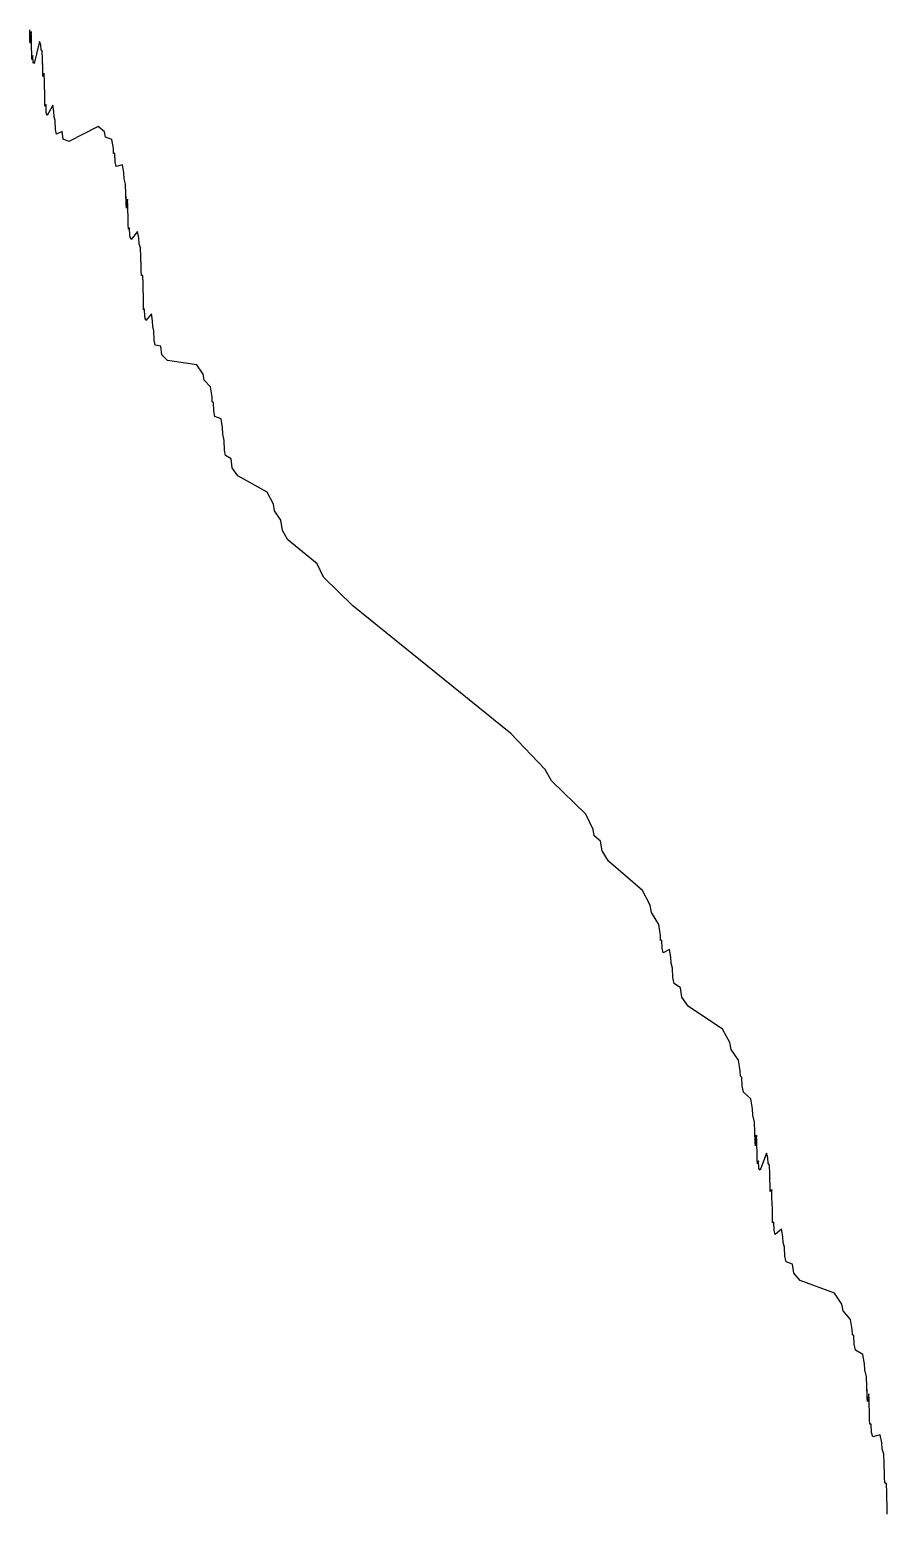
# Model space of a CAD drawing. Header units: metres. Extents: x 0.4 to 0.7, y 0.327 to 0.846.
import ezdxf

# ---------------------------------------------------------------- set-up
doc = ezdxf.new("R2010")
doc.units = ezdxf.units.M

msp = doc.modelspace()

# ---------------------------------------------------------------- linework, layer by layer
at = {"layer": '2', "color": 0}
for p, q in [((0.400012, 0.844796), (0.4, 0.84641)), ((0.400079, 0.845491), (0.400012, 0.844796)), ((0.400093, 0.842729), (0.400079, 0.845491)), ((0.400159, 0.841741), (0.400093, 0.842729)), ((0.400515, 0.845799), (0.400159, 0.841741)), ((0.400592, 0.843765), (0.400515, 0.845799)), ((0.400606, 0.841811), (0.400592, 0.843765)), ((0.400683, 0.840676), (0.400606, 0.841811)), ((0.403467, 0.842323), (0.401555, 0.834521)), ((0.403881, 0.8411), (0.403467, 0.842323)), ((0.4007, 0.837517), (0.400683, 0.840676)), ((0.400766, 0.836032), (0.4007, 0.837517)), ((0.401122, 0.837424), (0.400766, 0.836032)), ((0.401199, 0.834812), (0.401122, 0.837424)), ((0.403959, 0.839297), (0.403881, 0.8411)), ((0.404373, 0.838972), (0.403959, 0.839297)), ((0.404463, 0.835989), (0.404373, 0.838972)), ((0.401555, 0.834521), (0.401199, 0.834812)), ((0.404477, 0.834273), (0.404463, 0.835989)), ((0.404554, 0.834417), (0.404477, 0.834273)), ((0.404571, 0.831536), (0.404554, 0.834417)), ((0.404648, 0.829997), (0.404571, 0.831536)), ((0.405062, 0.831096), (0.404648, 0.829997)), ((0.405152, 0.828421), (0.405062, 0.831096)), ((0.405169, 0.826347), (0.405152, 0.828421)), ((0.405258, 0.824571), (0.405169, 0.826347)), ((0.405278, 0.821273), (0.405258, 0.824571)), ((0.405344, 0.819642), (0.405278, 0.821273)), ((0.4057, 0.820248), (0.405344, 0.819642)), ((0.405777, 0.817466), (0.4057, 0.820248)), ((0.406133, 0.816388), (0.405777, 0.817466)), ((0.408045, 0.819966), (0.406133, 0.816388)), ((0.408459, 0.817828), (0.408045, 0.819966)), ((0.408536, 0.815854), (0.408459, 0.817828)), ((0.408951, 0.814614), (0.408536, 0.815854)), ((0.40904, 0.811433), (0.408951, 0.814614)), ((0.409396, 0.809859), (0.40904, 0.811433)), ((0.411308, 0.810769), (0.409396, 0.809859)), ((0.411723, 0.808053), (0.411308, 0.810769)), ((0.423913, 0.812495), (0.413635, 0.80728)), ((0.42614, 0.810712), (0.423913, 0.812495)), ((0.426554, 0.808804), (0.42614, 0.810712)), ((0.413635, 0.80728), (0.411723, 0.808053)), ((0.428781, 0.80792), (0.426554, 0.808804)), ((0.429264, 0.804815), (0.428781, 0.80792)), ((0.429341, 0.803079), (0.429264, 0.804815)), ((0.429755, 0.80312), (0.429341, 0.803079)), ((0.429845, 0.800215), (0.429755, 0.80312)), ((0.430259, 0.798572), (0.429845, 0.800215)), ((0.432486, 0.799111), (0.430259, 0.798572)), ((0.432968, 0.796315), (0.432486, 0.799111)), ((0.433058, 0.794218), (0.432968, 0.796315)), ((0.433541, 0.79232), (0.433058, 0.794218)), ((0.433645, 0.788996), (0.433541, 0.79232)), ((0.433659, 0.78735), (0.433645, 0.788996)), ((0.433737, 0.787872), (0.433659, 0.78735)), ((0.433753, 0.785072), (0.433737, 0.787872)), ((0.43383, 0.78391), (0.433753, 0.785072)), ((0.434245, 0.787037), (0.43383, 0.78391)), ((0.434334, 0.784801), (0.434245, 0.787037)), ((0.434351, 0.782809), (0.434334, 0.784801)), ((0.434441, 0.781472), (0.434351, 0.782809)), ((0.43446, 0.778269), (0.434441, 0.781472)), ((0.434537, 0.776611), (0.43446, 0.778269)), ((0.434952, 0.777071), (0.434537, 0.776611)), ((0.435041, 0.774258), (0.434952, 0.777071)), ((0.435456, 0.773034), (0.435041, 0.774258)), ((0.437683, 0.775828), (0.435456, 0.773034)), ((0.438165, 0.77352), (0.437683, 0.775828)), ((0.438255, 0.771515), (0.438165, 0.77352)), ((0.438737, 0.770106), (0.438255, 0.771515)), ((0.438842, 0.766887), (0.438737, 0.770106)), ((0.438858, 0.765133), (0.438842, 0.766887)), ((0.438948, 0.765076), (0.438858, 0.765133)), ((0.438968, 0.76215), (0.438948, 0.765076)), ((0.439057, 0.76041), (0.438968, 0.76215)), ((0.43954, 0.760424), (0.439057, 0.76041)), ((0.439644, 0.757514), (0.43954, 0.760424)), ((0.439664, 0.755396), (0.439644, 0.757514)), ((0.439768, 0.753385), (0.439664, 0.755396)), ((0.439791, 0.750036), (0.439768, 0.753385)), ((0.439857, 0.748362), (0.439791, 0.750036)), ((0.440213, 0.748736), (0.439857, 0.748362)), ((0.44029, 0.745904), (0.440213, 0.748736)), ((0.440646, 0.744595), (0.44029, 0.745904)), ((0.442558, 0.746926), (0.440646, 0.744595)), ((0.442972, 0.744519), (0.442558, 0.746926)), ((0.44305, 0.742494), (0.442972, 0.744519)), ((0.443464, 0.740985), (0.44305, 0.742494)), ((0.443554, 0.737745), (0.443464, 0.740985)), ((0.443909, 0.735939), (0.443554, 0.737745)), ((0.445822, 0.735604), (0.443909, 0.735939)), ((0.446236, 0.732619), (0.445822, 0.735604)), ((0.448148, 0.7306), (0.446236, 0.732619)), ((0.458426, 0.729122), (0.448148, 0.7306)), ((0.460653, 0.725889), (0.458426, 0.729122)), ((0.461068, 0.723711), (0.460653, 0.725889)), ((0.463294, 0.721377), (0.461068, 0.723711)), ((0.463777, 0.717958), (0.463294, 0.721377)), ((0.463854, 0.716172), (0.463777, 0.717958)), ((0.464268, 0.715942), (0.463854, 0.716172)), ((0.464358, 0.712979), (0.464268, 0.715942)), ((0.464772, 0.711066), (0.464358, 0.712979)), ((0.466999, 0.710155), (0.464772, 0.711066)), ((0.467482, 0.707045), (0.466999, 0.710155)), ((0.467571, 0.70489), (0.467482, 0.707045)), ((0.468054, 0.702678), (0.467571, 0.70489)), ((0.468158, 0.699285), (0.468054, 0.702678)), ((0.468514, 0.697333), (0.468158, 0.699285)), ((0.470426, 0.696212), (0.468514, 0.697333)), ((0.470841, 0.693057), (0.470426, 0.696212)), ((0.472753, 0.690252), (0.470841, 0.693057)), ((0.483031, 0.684549), (0.472753, 0.690252)), ((0.485258, 0.6804), (0.483031, 0.684549)), ((0.485672, 0.678052), (0.485258, 0.6804)), ((0.487899, 0.674802), (0.485672, 0.678052)), ((0.488382, 0.671185), (0.487899, 0.674802)), ((0.490294, 0.667884), (0.488382, 0.671185)), ((0.500572, 0.659514), (0.490294, 0.667884)), ((0.502799, 0.654788), (0.500572, 0.659514)), ((0.513077, 0.644734), (0.502799, 0.654788)), ((0.568321, 0.600068), (0.513077, 0.644734)), ((0.58029, 0.587478), (0.568321, 0.600068)), ((0.582517, 0.583559), (0.58029, 0.587478)), ((0.594486, 0.571868), (0.582517, 0.583559)), ((0.597079, 0.566422), (0.594486, 0.571868)), ((0.597494, 0.564312), (0.597079, 0.566422)), ((0.599721, 0.562341), (0.597494, 0.564312)), ((0.600203, 0.559001), (0.599721, 0.562341)), ((0.60243, 0.555348), (0.600203, 0.559001)), ((0.614399, 0.545079), (0.60243, 0.555348)), ((0.616992, 0.539942), (0.614399, 0.545079)), ((0.617475, 0.53741), (0.616992, 0.539942)), ((0.620068, 0.53317), (0.617475, 0.53741)), ((0.620629, 0.529339), (0.620068, 0.53317)), ((0.620707, 0.527623), (0.620629, 0.529339)), ((0.621121, 0.527771), (0.620707, 0.527623)), ((0.621211, 0.52489), (0.621121, 0.527771)), ((0.621625, 0.523354), (0.621211, 0.52489)), ((0.623852, 0.52447), (0.621625, 0.523354)), ((0.624334, 0.521799), (0.623852, 0.52447)), ((0.624424, 0.519726), (0.624334, 0.521799)), ((0.624906, 0.517953), (0.624424, 0.519726)), ((0.625011, 0.514656), (0.624906, 0.517953)), ((0.625425, 0.512624), (0.625011, 0.514656)), ((0.627652, 0.511073), (0.625425, 0.512624)), ((0.628135, 0.507824), (0.627652, 0.511073)), ((0.630361, 0.50459), (0.628135, 0.507824)), ((0.64233, 0.496577), (0.630361, 0.50459)), ((0.644924, 0.491927), (0.64233, 0.496577)), ((0.645406, 0.489486), (0.644924, 0.491927)), ((0.647999, 0.485736), (0.645406, 0.489486)), ((0.648561, 0.48201), (0.647999, 0.485736)), ((0.648651, 0.480175), (0.648561, 0.48201)), ((0.649133, 0.479682), (0.648651, 0.480175)), ((0.649238, 0.476662), (0.649133, 0.479682)), ((0.64972, 0.474486), (0.649238, 0.476662)), ((0.652313, 0.472158), (0.64972, 0.474486)), ((0.652875, 0.468741), (0.652313, 0.472158)), ((0.65298, 0.466529), (0.652875, 0.468741)), ((0.653542, 0.46401), (0.65298, 0.466529)), ((0.653663, 0.460552), (0.653542, 0.46401)), ((0.653678, 0.458926), (0.653663, 0.460552)), ((0.653755, 0.459559), (0.653678, 0.458926)), ((0.653771, 0.456783), (0.653755, 0.459559)), ((0.654263, 0.459457), (0.653848, 0.455733)), ((0.654353, 0.457351), (0.654263, 0.459457)), ((0.654369, 0.455383), (0.654353, 0.457351)), ((0.653848, 0.455733), (0.653771, 0.456783)), ((0.654459, 0.454175), (0.654369, 0.455383)), ((0.654478, 0.451001), (0.654459, 0.454175)), ((0.657701, 0.453207), (0.655474, 0.447201)), ((0.658183, 0.451595), (0.657701, 0.453207)), ((0.654556, 0.449454), (0.654478, 0.451001)), ((0.65497, 0.450511), (0.654556, 0.449454)), ((0.65506, 0.447827), (0.65497, 0.450511)), ((0.655474, 0.447201), (0.65506, 0.447827)), ((0.658273, 0.449719), (0.658183, 0.451595)), ((0.658755, 0.449006), (0.658273, 0.449719)), ((0.65886, 0.445938), (0.658755, 0.449006)), ((0.658877, 0.444208), (0.65886, 0.445938)), ((0.658966, 0.444281), (0.658877, 0.444208)), ((0.658986, 0.441383), (0.658966, 0.444281)), ((0.659076, 0.439772), (0.658986, 0.441383)), ((0.659558, 0.440482), (0.659076, 0.439772)), ((0.659663, 0.437723), (0.659558, 0.440482)), ((0.659682, 0.435633), (0.659663, 0.437723)), ((0.659787, 0.433772), (0.659682, 0.435633)), ((0.659809, 0.430456), (0.659787, 0.433772)), ((0.659886, 0.428763), (0.659809, 0.430456)), ((0.660301, 0.429035), (0.659886, 0.428763)), ((0.66039, 0.426181), (0.660301, 0.429035)), ((0.660805, 0.424768), (0.66039, 0.426181)), ((0.663032, 0.426549), (0.660805, 0.424768)), ((0.663514, 0.424022), (0.663032, 0.426549)), ((0.663604, 0.421976), (0.663514, 0.424022)), ((0.664086, 0.420347), (0.663604, 0.421976)), ((0.664191, 0.417081), (0.664086, 0.420347)), ((0.664605, 0.415173), (0.664191, 0.417081)), ((0.666832, 0.414287), (0.664605, 0.415173)), ((0.667314, 0.411182), (0.666832, 0.414287)), ((0.669541, 0.408612), (0.667314, 0.411182)), ((0.68151, 0.404171), (0.669541, 0.408612)), ((0.684103, 0.400296), (0.68151, 0.404171)), ((0.684586, 0.397999), (0.684103, 0.400296)), ((0.687179, 0.395022), (0.684586, 0.397999)), ((0.687741, 0.391464), (0.687179, 0.395022)), ((0.687831, 0.389656), (0.687741, 0.391464)), ((0.688313, 0.389307), (0.687831, 0.389656)), ((0.688418, 0.386318), (0.688313, 0.389307)), ((0.6889, 0.384286), (0.688418, 0.386318)), ((0.691493, 0.382733), (0.6889, 0.384286)), ((0.692055, 0.379483), (0.691493, 0.382733)), ((0.692159, 0.377303), (0.692055, 0.379483)), ((0.692721, 0.374951), (0.692159, 0.377303)), ((0.692843, 0.371529), (0.692721, 0.374951)), ((0.69286, 0.369869), (0.692843, 0.371529)), ((0.692949, 0.370319), (0.69286, 0.369869)), ((0.692969, 0.367503), (0.692949, 0.370319)), ((0.693541, 0.369006), (0.693059, 0.366269)), ((0.693646, 0.366687), (0.693541, 0.369006)), ((0.693059, 0.366269), (0.692969, 0.367503)), ((0.693665, 0.364679), (0.693646, 0.366687)), ((0.69377, 0.363257), (0.693665, 0.364679)), ((0.693792, 0.360036), (0.69377, 0.363257)), ((0.693882, 0.358306), (0.693792, 0.360036)), ((0.694365, 0.358377), (0.693882, 0.358306)), ((0.694469, 0.355479), (0.694365, 0.358377)), ((0.694952, 0.353866), (0.694469, 0.355479)), ((0.697545, 0.354568), (0.694952, 0.353866)), ((0.698106, 0.351807), (0.697545, 0.354568)), ((0.698211, 0.349717), (0.698106, 0.351807)), ((0.698773, 0.347855), (0.698211, 0.349717)), ((0.698895, 0.344538), (0.698773, 0.347855)), ((0.698914, 0.342768), (0.698895, 0.344538)), ((0.699019, 0.342627), (0.698914, 0.342768)), ((0.699041, 0.339683), (0.699019, 0.342627)), ((0.699146, 0.337858), (0.699041, 0.339683)), ((0.699708, 0.337419), (0.699146, 0.337858)), ((0.699829, 0.334411), (0.699708, 0.337419)), ((0.699852, 0.332275), (0.699829, 0.334411)), ((0.699974, 0.330165), (0.699852, 0.332275)), ((0.7, 0.326795), (0.699974, 0.330165))]:
    msp.add_line(p, q, dxfattribs=at)

doc.saveas('drawing.dxf')
